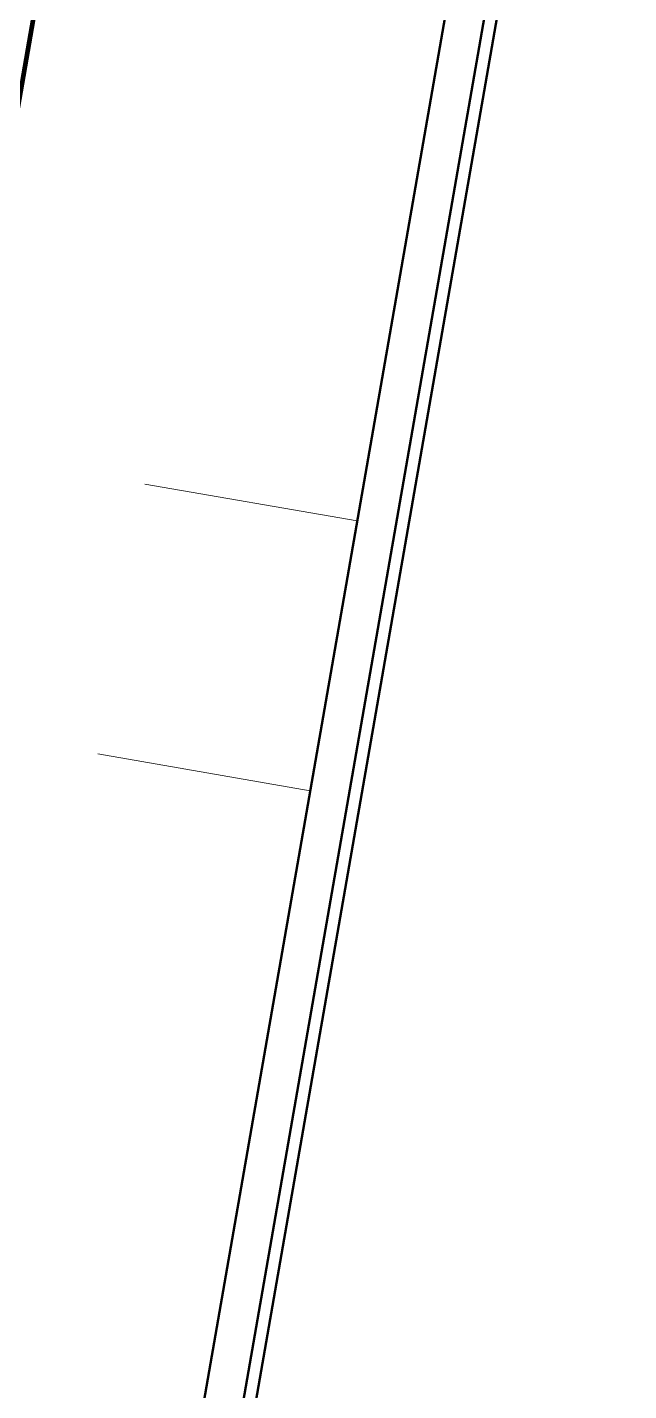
# Model space of a CAD drawing. Header units: metres. Extents: x -1161 to -1081, y 0 to 563.
# Drawn here: x -1105.8551 to -1105.6795, y 540.8939 to 541.2919 of the extents above; entities that cross this region are included whole.
import ezdxf

# ---------------------------------------------------------------- set-up
doc = ezdxf.new("R2010")
doc.units = ezdxf.units.M
doc.linetypes.add('JacobsDash', pattern=[0.0045, 0.003, -0.0015])
doc.layers.add('A-DETL', color=7, linetype='Continuous', lineweight=13)
doc.layers.add('A-WALL', color=7, linetype='Continuous', lineweight=50)

# ---------------------------------------------------------------- blocks, each defined once
blk = doc.blocks.new('Walls 2 - Walls 2-6845191-DRG-2873121 - DECK SLAB GENERAL ARRANGEMENT PLAN')
at = {"layer": 'A-WALL', "color": 252, "true_color": 0x888888}
for p, q in [((207.29974, 1205.00225), (241.70629, 1208.01245)), ((207.29995, 1205.00158), (241.70647, 1208.01178)), ((207.33599, 1204.88662), (241.73884, 1207.89617)), ((207.33957, 1204.87523), (241.74195, 1207.88507)), ((241.74295, 1207.88149), (207.34058, 1204.87199))]:
    blk.add_line(p, q, dxfattribs=at)

msp = doc.modelspace()

# ---------------------------------------------------------------- linework, layer by layer
at = {"layer": 'A-DETL', "color": 143, "linetype": 'JacobsDash', "lineweight": 18, "true_color": 0x78aac8}
for p, q in [((-1106.21481, 541.22722), (-1105.75878, 541.14776)), ((-1106.22854, 541.14841), (-1105.77251, 541.06895))]:
    msp.add_line(p, q, dxfattribs=at)

# ---------------------------------------------------------------- block references
at = {"layer": 'A-WALL', "color": 252, "true_color": 0x888888, "rotation": 75.11694444444437}
msp.add_blockref('Walls 2 - Walls 2-6845191-DRG-2873121 - DECK SLAB GENERAL ARRANGEMENT PLAN', (0, 0), dxfattribs=at)

doc.saveas('drawing.dxf')
